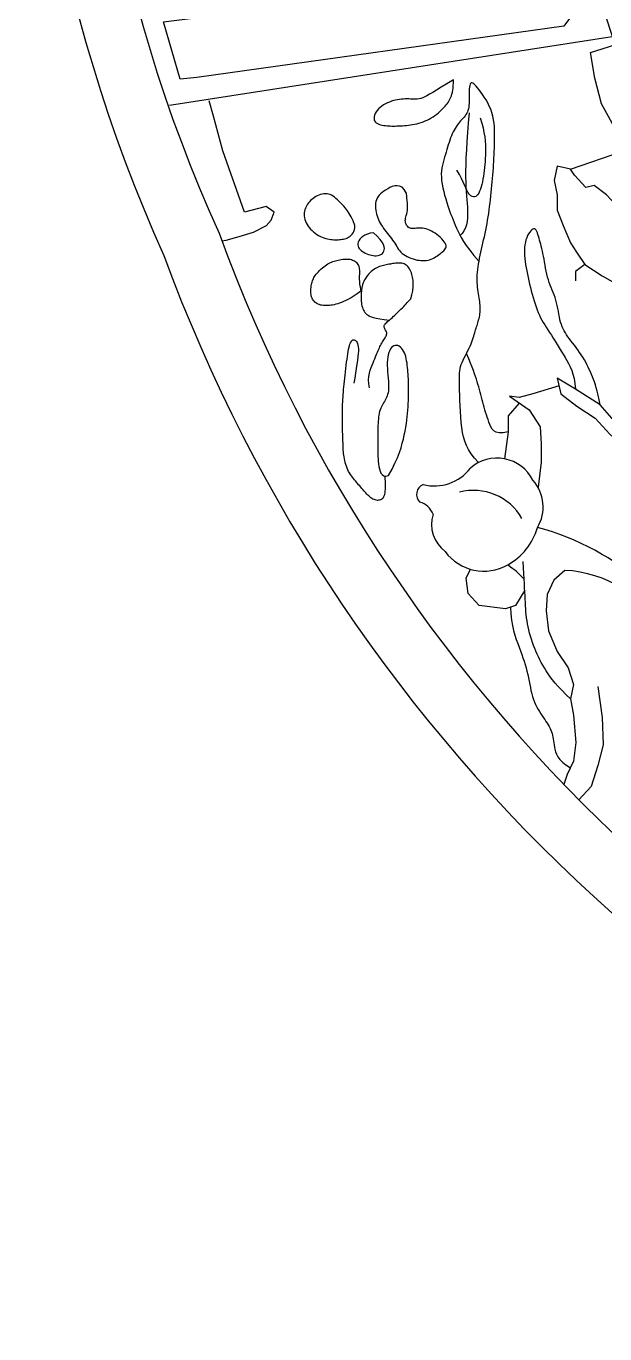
# Model space of a CAD drawing. Extents: x -66030 to 95157, y -13132 to 45879.
# Drawn here: x 24990 to 25233, y 13133 to 13683 of the extents above; entities that cross this region are included whole.
import ezdxf

# ---------------------------------------------------------------- set-up
doc = ezdxf.new("R2010")
doc.units = 0
doc.header["$LTSCALE"] = 100
doc.header["$MEASUREMENT"] = 0
doc.layers.add('3', color=11, linetype='CONTINUOUS')
doc.layers.add('4', color=121, linetype='CONTINUOUS')

# ---------------------------------------------------------------- blocks, each defined once
blk = doc.blocks.new('窗-064')
at = {"layer": '3'}
for points in [[(379.11, 1460.02, 0.125096), (82.51, 1540.83, 0.246226), (-582.47, 1150.55, 0.263392), (-638.54, 530.87, 0.244254), (-189.37, 119.63, 0.094728), (40.45, 107.47, 0.229302), (460.49, 195.21, 0.299851), (744.37, 931.32, 0.257018), (480.15, 1211.55, 0.245877)], [(258.21, 275.66, 0.056171), (374.67, 329.94, 0.100571), (525.28, 505.18, 0.264454), (554.96, 903.36, 0.241063), (298.76, 1092.72, -0.456969), (268.04, 1157.7, 0.370609), (239.49, 1323.16, 0.165573), (66.06, 1355.1, 0.181697), (-310.31, 1189.25, 0.216134), (-501.54, 799.61, 0.12446), (-434.82, 522.55, 0.140784), (-236.16, 321.06, 0.124254), (-143.2, 281.96, 0.146763), (39.28, 286.51, 0.143216)]]:
    blk.add_lwpolyline(points, format="xyb", close=True, dxfattribs=at)
for points in [[(-490.33, 622.4), (-493.51, 617.96), (-647.91, 596.38), (-654.9, 595.75), (-661.89, 619.87), (-524.64, 637), (-531, 680.16), (-575.47, 676.35), (-577.38, 702.37), (-536.71, 707.44), (-537.99, 727.75), (-534.81, 732.83), (-509.39, 734.73)], [(-659.42, 584.72), (-473.19, 613.59)], [(-490.73, 557.85), (-468.67, 565.35), (-473.2, 577.12), (-477.73, 585.26), (-480.45, 596.12), (-482.26, 606.98), (-472.06, 610.14)], [(-539.93, 595.35), (-542.76, 593.7), (-545.11, 592.29), (-547.07, 591.11), (-548.67, 590.13), (-550, 589.33), (-551.1, 588.7), (-552.04, 588.21), (-552.88, 587.84), (-553.67, 587.58), (-554.43, 587.41), (-555.16, 587.31), (-555.88, 587.27), (-556.58, 587.28), (-557.28, 587.3), (-557.99, 587.34), (-558.71, 587.38), (-559.45, 587.39), (-560.21, 587.39), (-560.98, 587.35), (-561.78, 587.29), (-562.59, 587.19), (-563.41, 587.05), (-564.25, 586.88), (-565.11, 586.66), (-565.98, 586.39), (-566.85, 586.08), (-567.71, 585.72), (-568.55, 585.31), (-569.35, 584.86), (-570.11, 584.35), (-570.81, 583.81), (-571.44, 583.21), (-571.99, 582.57), (-572.46, 581.9), (-572.83, 581.21), (-573.11, 580.52), (-573.27, 579.86), (-573.33, 579.22), (-573.28, 578.63), (-573.1, 578.11), (-572.79, 577.66), (-572.38, 577.29), (-571.87, 576.98), (-571.29, 576.73), (-570.65, 576.54), (-569.97, 576.38), (-569.27, 576.26), (-568.56, 576.17), (-567.87, 576.1), (-567.18, 576.04), (-566.5, 576.01), (-565.81, 575.99), (-565.12, 575.98), (-564.42, 575.99), (-563.7, 576), (-562.95, 576.02), (-562.18, 576.06), (-561.39, 576.1), (-560.58, 576.15), (-559.74, 576.22), (-558.89, 576.31), (-558.03, 576.43), (-557.15, 576.57), (-556.26, 576.74), (-555.37, 576.95), (-554.47, 577.19), (-553.58, 577.46), (-552.69, 577.78), (-551.82, 578.12), (-550.95, 578.51), (-550.11, 578.94), (-549.29, 579.4), (-548.49, 579.91), (-547.72, 580.44), (-546.99, 581), (-546.29, 581.58), (-545.63, 582.16), (-545.01, 582.74), (-544.43, 583.31), (-543.89, 583.86), (-543.4, 584.38), (-542.95, 584.89), (-542.55, 585.39), (-542.18, 585.9), (-541.85, 586.41), (-541.54, 586.94), (-541.27, 587.5), (-541.01, 588.1), (-540.78, 588.74), (-540.57, 589.44), (-540.39, 590.21), (-540.23, 591.05), (-540.1, 591.98), (-540.01, 593), (-539.95, 594.12), (-539.93, 595.35)], [(-529.43, 434.38), (-531.13, 436.3), (-532.51, 438.12), (-533.63, 439.88), (-534.51, 441.62), (-535.19, 443.38), (-535.71, 445.19), (-536.11, 447.09), (-536.41, 449.12), (-536.66, 451.3), (-536.86, 453.59), (-537.02, 455.94), (-537.15, 458.29), (-537.24, 460.6), (-537.31, 462.81), (-537.36, 464.87), (-537.4, 466.73), (-537.43, 468.34), (-537.44, 469.73), (-537.42, 470.94), (-537.37, 472.02), (-537.27, 472.98), (-537.12, 473.88), (-536.91, 474.75), (-536.63, 475.64), (-536.27, 476.56), (-535.85, 477.52), (-535.38, 478.5), (-534.88, 479.5), (-534.37, 480.5), (-533.87, 481.5), (-533.38, 482.48), (-532.94, 483.43), (-532.55, 484.34), (-532.21, 485.22), (-531.91, 486.05), (-531.64, 486.85), (-531.41, 487.61), (-531.19, 488.33), (-530.99, 489.03), (-530.79, 489.68), (-530.6, 490.31), (-530.41, 490.92), (-530.22, 491.5), (-530.03, 492.07), (-529.85, 492.64), (-529.67, 493.21), (-529.5, 493.8), (-529.34, 494.4), (-529.18, 495.02), (-529.04, 495.66), (-528.91, 496.33), (-528.8, 497.01), (-528.72, 497.71), (-528.66, 498.42), (-528.64, 499.15), (-528.65, 499.88), (-528.7, 500.62), (-528.79, 501.38), (-528.9, 502.15), (-529.03, 502.93), (-529.17, 503.74), (-529.31, 504.57), (-529.46, 505.42), (-529.59, 506.3), (-529.71, 507.22), (-529.81, 508.17), (-529.89, 509.14), (-529.95, 510.15), (-529.97, 511.18), (-529.97, 512.24), (-529.93, 513.33), (-529.85, 514.44), (-529.74, 515.58), (-529.58, 516.74), (-529.4, 517.92), (-529.19, 519.12), (-528.95, 520.35), (-528.69, 521.59), (-528.42, 522.85), (-528.14, 524.12), (-527.84, 525.42), (-527.54, 526.73), (-527.24, 528.05), (-526.95, 529.39), (-526.65, 530.75), (-526.36, 532.12), (-526.08, 533.51), (-525.82, 534.92), (-525.57, 536.34), (-525.34, 537.78), (-525.12, 539.22), (-524.91, 540.68), (-524.71, 542.15), (-524.53, 543.62), (-524.36, 545.09), (-524.19, 546.57), (-524.03, 548.05), (-523.88, 549.52), (-523.74, 550.99), (-523.61, 552.46), (-523.49, 553.92), (-523.37, 555.36), (-523.26, 556.8), (-523.16, 558.22), (-523.07, 559.63), (-522.98, 561.02), (-522.91, 562.42), (-522.84, 563.81), (-522.78, 565.21), (-522.73, 566.63), (-522.68, 568.07), (-522.65, 569.53), (-522.62, 571.02), (-522.62, 572.54), (-522.64, 574.07), (-522.72, 575.6), (-522.86, 577.13), (-523.07, 578.65), (-523.37, 580.14), (-523.76, 581.61), (-524.26, 583.03), (-524.86, 584.41), (-525.52, 585.73), (-526.24, 586.98), (-526.98, 588.17), (-527.73, 589.27), (-528.46, 590.29), (-529.16, 591.2), (-529.81, 592.02), (-530.4, 592.72), (-530.94, 593.29), (-531.42, 593.73), (-531.84, 594.03), (-532.2, 594.17), (-532.51, 594.14), (-532.77, 593.94), (-532.97, 593.57), (-533.11, 593.03), (-533.22, 592.37), (-533.29, 591.6), (-533.34, 590.75), (-533.36, 589.86), (-533.37, 588.94), (-533.37, 588.03), (-533.37, 587.15), (-533.38, 586.3), (-533.4, 585.48), (-533.45, 584.7), (-533.54, 583.96), (-533.66, 583.25), (-533.83, 582.58), (-534.05, 581.95), (-534.34, 581.36), (-534.69, 580.8), (-535.07, 580.26), (-535.5, 579.73), (-535.96, 579.21), (-536.43, 578.69), (-536.91, 578.15), (-537.4, 577.58), (-537.88, 576.99), (-538.35, 576.36), (-538.8, 575.7), (-539.24, 575), (-539.67, 574.27), (-540.08, 573.5), (-540.46, 572.69), (-540.83, 571.84), (-541.17, 570.96), (-541.5, 570.03), (-541.81, 569.08), (-542.11, 568.09), (-542.4, 567.09), (-542.7, 566.06), (-543, 565.02), (-543.32, 563.96), (-543.64, 562.89), (-543.97, 561.81), (-544.28, 560.7), (-544.56, 559.56), (-544.79, 558.37), (-544.96, 557.13), (-545.04, 555.83), (-545.03, 554.45), (-544.91, 553), (-544.7, 551.49), (-544.41, 549.95), (-544.05, 548.39), (-543.64, 546.84), (-543.2, 545.32), (-542.74, 543.85), (-542.29, 542.46), (-541.84, 541.15), (-541.41, 539.93), (-540.98, 538.76), (-540.55, 537.62), (-540.1, 536.51), (-539.64, 535.39), (-539.16, 534.25), (-538.64, 533.08), (-538.09, 531.84), (-537.45, 530.51), (-536.68, 529.06), (-535.73, 527.47), (-534.56, 525.7), (-533.12, 523.73), (-531.37, 521.53), (-529.25, 519.07)], [(-616.55, 536.39), (-615.34, 539.74), (-618.68, 542.17), (-627.81, 539.74), (-636.94, 565.57), (-640.89, 580.15), (-642.72, 586.53)], [(-528.74, 579.47), (-528.05, 577.24), (-527.51, 575.16), (-527.1, 573.22), (-526.81, 571.41), (-526.62, 569.71), (-526.51, 568.1), (-526.46, 566.58), (-526.46, 565.12), (-526.49, 563.71), (-526.55, 562.35), (-526.63, 561.04), (-526.74, 559.76), (-526.86, 558.51), (-527.01, 557.28), (-527.18, 556.07), (-527.36, 554.88), (-527.57, 553.7), (-527.79, 552.54), (-528.03, 551.43), (-528.3, 550.38), (-528.59, 549.41), (-528.92, 548.54), (-529.28, 547.79), (-529.68, 547.17), (-530.12, 546.7), (-530.58, 546.38), (-531.07, 546.21), (-531.57, 546.18), (-532.07, 546.3), (-532.57, 546.57), (-533.05, 546.97), (-533.5, 547.51), (-533.92, 548.19), (-534.33, 549.02), (-534.78, 549.99), (-535.28, 551.12), (-535.87, 552.42), (-536.59, 553.88), (-537.46, 555.53), (-538.51, 557.36)], [(-533.37, 581.52), (-533.73, 577.23), (-534.04, 573.22), (-534.3, 569.49), (-534.52, 566.02), (-534.67, 562.8), (-534.78, 559.84), (-534.83, 557.11), (-534.83, 554.62), (-534.77, 552.35), (-534.67, 550.28), (-534.54, 548.37), (-534.4, 546.6), (-534.25, 544.94), (-534.13, 543.36), (-534.03, 541.83), (-533.97, 540.32), (-533.97, 538.81), (-534.04, 537.31), (-534.22, 535.85), (-534.5, 534.45), (-534.93, 533.13), (-535.51, 531.91), (-536.27, 530.81), (-537.23, 529.86)], [(-457.68, 504.78), (-461.38, 512.58), (-463.11, 522.07), (-465.26, 531.55), (-469.58, 540.6), (-475.62, 547.07), (-480.8, 550.95), (-484.25, 550.09), (-489, 555.26), (-490.73, 557.85), (-496.34, 559.14), (-497.63, 553.1), (-496.34, 547.07), (-496.34, 540.6), (-493.75, 534.14), (-490.73, 526.81), (-488.14, 522.93), (-484.69, 517.75), (-477.35, 513.01), (-472.17, 509.99), (-471.74, 506.11), (-468.28, 503.1), (-465.15, 500.8)], [(-559.79, 547.93), (-560.64, 549.3), (-561.58, 550.2), (-562.57, 550.71), (-563.6, 550.89), (-564.63, 550.8), (-565.66, 550.51), (-566.65, 550.08), (-567.59, 549.58), (-568.46, 549.07), (-569.24, 548.54), (-569.95, 548), (-570.58, 547.45), (-571.13, 546.87), (-571.6, 546.27), (-571.99, 545.64), (-572.31, 544.99), (-572.54, 544.3), (-572.69, 543.58), (-572.77, 542.84), (-572.79, 542.08), (-572.75, 541.3), (-572.65, 540.52), (-572.5, 539.73), (-572.31, 538.95), (-572.07, 538.17), (-571.79, 537.4), (-571.48, 536.64), (-571.13, 535.88), (-570.74, 535.13), (-570.31, 534.38), (-569.85, 533.65), (-569.36, 532.91), (-568.83, 532.19), (-568.28, 531.47), (-567.71, 530.76), (-567.14, 530.06), (-566.58, 529.36), (-566.04, 528.67), (-565.52, 527.99), (-565.04, 527.31), (-564.6, 526.64), (-564.2, 525.98), (-563.8, 525.33), (-563.41, 524.71), (-563, 524.1), (-562.56, 523.51), (-562.07, 522.95), (-561.51, 522.42), (-560.88, 521.93), (-560.18, 521.47), (-559.43, 521.05), (-558.63, 520.67), (-557.8, 520.34), (-556.95, 520.05), (-556.1, 519.81), (-555.26, 519.62), (-554.43, 519.49), (-553.63, 519.41), (-552.84, 519.38), (-552.08, 519.4), (-551.35, 519.47), (-550.63, 519.59), (-549.95, 519.76), (-549.29, 519.98), (-548.65, 520.25), (-548.04, 520.55), (-547.46, 520.89), (-546.9, 521.25), (-546.37, 521.63), (-545.86, 522.01), (-545.37, 522.4), (-544.9, 522.78), (-544.45, 523.16), (-544.04, 523.52), (-543.68, 523.89), (-543.39, 524.27), (-543.17, 524.68), (-543.06, 525.11), (-543.05, 525.58), (-543.17, 526.09), (-543.43, 526.65), (-543.81, 527.26), (-544.29, 527.88), (-544.87, 528.52), (-545.52, 529.16), (-546.22, 529.78), (-546.95, 530.36), (-547.7, 530.9), (-548.46, 531.38), (-549.21, 531.81), (-549.96, 532.17), (-550.7, 532.47), (-551.43, 532.7), (-552.14, 532.88), (-552.85, 533), (-553.53, 533.06), (-554.19, 533.06), (-554.84, 533.02), (-555.45, 532.95), (-556.05, 532.89), (-556.61, 532.84), (-557.15, 532.83), (-557.66, 532.87), (-558.13, 532.99), (-558.57, 533.19), (-558.98, 533.48), (-559.33, 533.84), (-559.64, 534.25), (-559.88, 534.71), (-560.07, 535.2), (-560.18, 535.71), (-560.22, 536.22), (-560.18, 536.73), (-560.08, 537.25), (-559.94, 537.8), (-559.77, 538.38), (-559.6, 539.03), (-559.45, 539.75), (-559.32, 540.55), (-559.25, 541.46), (-559.24, 542.49), (-559.29, 543.57), (-559.37, 544.65), (-559.48, 545.67), (-559.59, 546.57), (-559.69, 547.28), (-559.76, 547.76), (-559.79, 547.93)], [(-581.37, 534.14), (-582.18, 536.08), (-582.98, 537.74), (-583.78, 539.15), (-584.56, 540.34), (-585.33, 541.36), (-586.07, 542.23), (-586.79, 543), (-587.48, 543.69), (-588.14, 544.35), (-588.78, 544.96), (-589.39, 545.53), (-589.99, 546.04), (-590.59, 546.48), (-591.2, 546.85), (-591.81, 547.15), (-592.45, 547.36), (-593.11, 547.47), (-593.79, 547.5), (-594.48, 547.45), (-595.17, 547.33), (-595.86, 547.14), (-596.54, 546.9), (-597.21, 546.61), (-597.84, 546.28), (-598.45, 545.91), (-599.01, 545.51), (-599.55, 545.08), (-600.05, 544.63), (-600.51, 544.14), (-600.93, 543.63), (-601.31, 543.1), (-601.66, 542.54), (-601.96, 541.97), (-602.22, 541.37), (-602.43, 540.76), (-602.58, 540.13), (-602.68, 539.48), (-602.72, 538.81), (-602.69, 538.13), (-602.59, 537.44), (-602.42, 536.73), (-602.18, 536.02), (-601.87, 535.31), (-601.49, 534.6), (-601.06, 533.91), (-600.57, 533.24), (-600.02, 532.59), (-599.43, 531.98), (-598.78, 531.41), (-598.1, 530.88), (-597.39, 530.39), (-596.66, 529.95), (-595.91, 529.56), (-595.16, 529.21), (-594.41, 528.92), (-593.67, 528.68), (-592.95, 528.49), (-592.25, 528.34), (-591.57, 528.24), (-590.91, 528.18), (-590.26, 528.15), (-589.63, 528.14), (-589.02, 528.15), (-588.42, 528.17), (-587.83, 528.2), (-587.26, 528.25), (-586.7, 528.32), (-586.14, 528.41), (-585.6, 528.54), (-585.07, 528.71), (-584.55, 528.94), (-584.03, 529.21), (-583.52, 529.56), (-583.04, 529.97), (-582.59, 530.45), (-582.19, 531.02), (-581.85, 531.66), (-581.59, 532.39), (-581.43, 533.22), (-581.37, 534.14)], [(-616.55, 536.39), (-618.68, 533.96), (-624.16, 531.23), (-630.24, 529.4), (-635.72, 527.88), (-637.29, 527.49)], [(-573.6, 531.12), (-574.97, 530.89), (-576.16, 530.54), (-577.18, 530.09), (-578.04, 529.57), (-578.74, 528.99), (-579.29, 528.38), (-579.7, 527.75), (-579.97, 527.13), (-580.1, 526.54), (-580.12, 525.98), (-580.03, 525.45), (-579.83, 524.94), (-579.54, 524.47), (-579.16, 524.02), (-578.71, 523.61), (-578.2, 523.21), (-577.64, 522.85), (-577.03, 522.52), (-576.39, 522.22), (-575.72, 521.97), (-575.04, 521.75), (-574.36, 521.59), (-573.68, 521.48), (-573.02, 521.42), (-572.39, 521.42), (-571.79, 521.49), (-571.23, 521.62), (-570.72, 521.81), (-570.26, 522.08), (-569.85, 522.41), (-569.51, 522.81), (-569.25, 523.29), (-569.06, 523.84), (-569, 524.48), (-569.1, 525.23), (-569.41, 526.1), (-569.98, 527.11), (-570.83, 528.27), (-572.02, 529.6), (-573.6, 531.12)], [(-478.3, 458.67), (-478.69, 460.84), (-479.07, 462.72), (-479.46, 464.38), (-479.86, 465.83), (-480.25, 467.13), (-480.65, 468.3), (-481.06, 469.4), (-481.48, 470.45), (-481.9, 471.49), (-482.33, 472.53), (-482.79, 473.57), (-483.27, 474.6), (-483.77, 475.63), (-484.31, 476.66), (-484.89, 477.69), (-485.51, 478.72), (-486.17, 479.75), (-486.87, 480.77), (-487.6, 481.78), (-488.34, 482.78), (-489.07, 483.75), (-489.8, 484.71), (-490.5, 485.63), (-491.17, 486.52), (-491.79, 487.36), (-492.36, 488.19), (-492.88, 489), (-493.37, 489.82), (-493.8, 490.66), (-494.2, 491.54), (-494.55, 492.46), (-494.86, 493.45), (-495.13, 494.52), (-495.37, 495.65), (-495.59, 496.82), (-495.81, 498.03), (-496.03, 499.24), (-496.27, 500.45), (-496.53, 501.64), (-496.83, 502.79), (-497.17, 503.89), (-497.55, 504.95), (-497.96, 505.98), (-498.38, 507), (-498.81, 508.03), (-499.23, 509.07), (-499.63, 510.15), (-500, 511.27), (-500.34, 512.46), (-500.64, 513.69), (-500.91, 514.96), (-501.16, 516.24), (-501.39, 517.52), (-501.62, 518.79), (-501.84, 520.03), (-502.06, 521.21), (-502.29, 522.34), (-502.52, 523.4), (-502.76, 524.41), (-503, 525.38), (-503.25, 526.3), (-503.48, 527.17), (-503.72, 528.02), (-503.95, 528.84), (-504.17, 529.62), (-504.39, 530.37), (-504.62, 531.05), (-504.86, 531.64), (-505.12, 532.13), (-505.41, 532.5), (-505.73, 532.72), (-506.09, 532.78), (-506.5, 532.66), (-506.94, 532.37), (-507.4, 531.93), (-507.86, 531.35), (-508.31, 530.66), (-508.73, 529.87), (-509.11, 529), (-509.44, 528.06), (-509.69, 527.08), (-509.88, 526.04), (-510, 524.97), (-510.06, 523.85), (-510.06, 522.69), (-510.02, 521.49), (-509.92, 520.25), (-509.78, 518.98), (-509.6, 517.68), (-509.38, 516.35), (-509.13, 515), (-508.86, 513.63), (-508.56, 512.24), (-508.24, 510.84), (-507.9, 509.43), (-507.55, 508.02), (-507.19, 506.61), (-506.82, 505.2), (-506.44, 503.82), (-506.05, 502.46), (-505.64, 501.14), (-505.21, 499.86), (-504.76, 498.64), (-504.29, 497.48), (-503.8, 496.39), (-503.27, 495.35), (-502.73, 494.35), (-502.15, 493.36), (-501.53, 492.36), (-500.89, 491.35), (-500.21, 490.29), (-499.49, 489.17), (-498.73, 487.98), (-497.94, 486.72), (-497.13, 485.41), (-496.3, 484.06), (-495.46, 482.7), (-494.63, 481.33), (-493.81, 479.97), (-493.01, 478.63), (-492.24, 477.33), (-491.51, 476.02), (-490.83, 474.65), (-490.21, 473.18), (-489.66, 471.57), (-489.21, 469.75), (-488.85, 467.7), (-488.59, 465.35)], [(-578.88, 506.57), (-580.39, 505.45), (-581.75, 504.51), (-583, 503.73), (-584.13, 503.08), (-585.17, 502.55), (-586.12, 502.12), (-587.01, 501.77), (-587.84, 501.47), (-588.63, 501.22), (-589.39, 501), (-590.11, 500.82), (-590.8, 500.68), (-591.48, 500.56), (-592.13, 500.49), (-592.77, 500.44), (-593.4, 500.42), (-594.03, 500.44), (-594.64, 500.49), (-595.24, 500.57), (-595.82, 500.69), (-596.37, 500.84), (-596.89, 501.04), (-597.38, 501.28), (-597.83, 501.56), (-598.23, 501.88), (-598.59, 502.25), (-598.9, 502.66), (-599.17, 503.1), (-599.4, 503.58), (-599.58, 504.08), (-599.72, 504.61), (-599.83, 505.17), (-599.89, 505.74), (-599.91, 506.33), (-599.9, 506.93), (-599.87, 507.53), (-599.8, 508.12), (-599.72, 508.7), (-599.62, 509.27), (-599.5, 509.81), (-599.37, 510.32), (-599.23, 510.81), (-599.06, 511.28), (-598.87, 511.74), (-598.64, 512.2), (-598.36, 512.66), (-598.04, 513.14), (-597.67, 513.63), (-597.23, 514.15), (-596.75, 514.68), (-596.22, 515.22), (-595.67, 515.75), (-595.09, 516.27), (-594.51, 516.76), (-593.92, 517.21), (-593.35, 517.62), (-592.79, 517.98), (-592.25, 518.29), (-591.71, 518.55), (-591.18, 518.78), (-590.65, 518.98), (-590.11, 519.16), (-589.55, 519.31), (-588.98, 519.46), (-588.38, 519.6), (-587.76, 519.72), (-587.13, 519.84), (-586.49, 519.93), (-585.86, 520), (-585.22, 520.03), (-584.61, 520.03), (-584.01, 520), (-583.43, 519.91), (-582.89, 519.79), (-582.38, 519.62), (-581.9, 519.4), (-581.46, 519.15), (-581.06, 518.86), (-580.7, 518.53), (-580.39, 518.16), (-580.13, 517.76), (-579.92, 517.33), (-579.75, 516.87), (-579.63, 516.38), (-579.54, 515.87), (-579.49, 515.33), (-579.47, 514.79), (-579.47, 514.23), (-579.5, 513.65), (-579.54, 513.03), (-579.57, 512.34), (-579.56, 511.53), (-579.51, 510.59), (-579.39, 509.47), (-579.19, 508.14), (-578.88, 506.57)], [(-575.32, 465.81), (-575.57, 467.55), (-575.63, 469.16), (-575.53, 470.63), (-575.31, 471.98), (-574.98, 473.22), (-574.6, 474.36), (-574.19, 475.41), (-573.78, 476.38), (-573.4, 477.27), (-573.06, 478.1), (-572.74, 478.88), (-572.45, 479.6), (-572.17, 480.27), (-571.9, 480.91), (-571.64, 481.51), (-571.38, 482.09), (-571.11, 482.65), (-570.84, 483.18), (-570.57, 483.7), (-570.3, 484.2), (-570.02, 484.68), (-569.75, 485.15), (-569.48, 485.59), (-569.22, 486.03), (-568.96, 486.44), (-568.71, 486.85), (-568.49, 487.24), (-568.3, 487.62), (-568.15, 487.99), (-568.05, 488.35), (-568.01, 488.7), (-568.03, 489.05), (-568.12, 489.39), (-568.27, 489.72), (-568.46, 490.06), (-568.65, 490.39), (-568.83, 490.72), (-568.99, 491.04), (-569.08, 491.37), (-569.11, 491.69), (-569.04, 492.01), (-568.89, 492.34), (-568.66, 492.67), (-568.37, 493.01), (-568.02, 493.36), (-567.62, 493.72), (-567.19, 494.1), (-566.73, 494.49), (-566.26, 494.91), (-565.77, 495.34), (-565.27, 495.8), (-564.76, 496.27), (-564.23, 496.77), (-563.69, 497.28), (-563.14, 497.82), (-562.58, 498.37), (-562.01, 498.95), (-561.44, 499.53), (-560.88, 500.11), (-560.34, 500.67), (-559.84, 501.19), (-559.38, 501.68), (-558.98, 502.11), (-558.64, 502.47), (-558.37, 502.76), (-558.16, 502.98), (-558.01, 503.17), (-557.9, 503.34), (-557.82, 503.5), (-557.75, 503.69), (-557.68, 503.91), (-557.61, 504.2), (-557.52, 504.56), (-557.42, 504.99), (-557.3, 505.49), (-557.19, 506.03), (-557.08, 506.62), (-556.99, 507.23), (-556.91, 507.87), (-556.85, 508.51), (-556.83, 509.16), (-556.83, 509.8), (-556.87, 510.45), (-556.93, 511.09), (-557.02, 511.72), (-557.14, 512.35), (-557.28, 512.97), (-557.45, 513.58), (-557.64, 514.18), (-557.86, 514.76), (-558.11, 515.32), (-558.39, 515.85), (-558.69, 516.34), (-559.02, 516.79), (-559.38, 517.18), (-559.77, 517.52), (-560.19, 517.79), (-560.64, 518), (-561.11, 518.16), (-561.6, 518.26), (-562.11, 518.33), (-562.63, 518.36), (-563.17, 518.35), (-563.71, 518.32), (-564.26, 518.27), (-564.81, 518.21), (-565.37, 518.12), (-565.93, 518.03), (-566.49, 517.92), (-567.06, 517.81), (-567.62, 517.69), (-568.19, 517.57), (-568.76, 517.45), (-569.33, 517.32), (-569.89, 517.17), (-570.47, 517.01), (-571.04, 516.82), (-571.62, 516.59), (-572.2, 516.32), (-572.78, 516.01), (-573.37, 515.64), (-573.95, 515.21), (-574.53, 514.75), (-575.09, 514.24), (-575.62, 513.7), (-576.12, 513.12), (-576.58, 512.53), (-576.99, 511.91), (-577.35, 511.27), (-577.65, 510.63), (-577.91, 509.97), (-578.13, 509.29), (-578.31, 508.61), (-578.46, 507.92), (-578.57, 507.22), (-578.66, 506.52), (-578.73, 505.81), (-578.78, 505.1), (-578.81, 504.38), (-578.81, 503.68), (-578.79, 502.98), (-578.74, 502.29), (-578.66, 501.62), (-578.56, 500.96), (-578.42, 500.33), (-578.25, 499.71), (-578.04, 499.13), (-577.8, 498.57), (-577.51, 498.05), (-577.18, 497.57), (-576.8, 497.13), (-576.37, 496.73), (-575.88, 496.38), (-575.29, 496.06), (-574.55, 495.77), (-573.61, 495.49), (-572.42, 495.22), (-570.94, 494.93), (-569.11, 494.62), (-566.9, 494.28)], [(-484.69, 517.75), (-488.57, 514.74), (-488.57, 510.86)], [(-568.84, 428.44), (-568.68, 425.77), (-568.66, 423.65), (-568.77, 422.02), (-568.99, 420.8), (-569.3, 419.93), (-569.67, 419.34), (-570.09, 418.97), (-570.54, 418.74), (-571, 418.59), (-571.46, 418.52), (-571.93, 418.51), (-572.4, 418.57), (-572.87, 418.68), (-573.33, 418.85), (-573.79, 419.07), (-574.24, 419.33), (-574.68, 419.63), (-575.11, 419.97), (-575.54, 420.34), (-575.96, 420.74), (-576.38, 421.17), (-576.8, 421.62), (-577.22, 422.08), (-577.64, 422.56), (-578.07, 423.05), (-578.5, 423.55), (-578.93, 424.06), (-579.37, 424.57), (-579.81, 425.09), (-580.26, 425.61), (-580.7, 426.14), (-581.15, 426.66), (-581.59, 427.19), (-582.03, 427.72), (-582.47, 428.27), (-582.89, 428.83), (-583.3, 429.41), (-583.68, 430.02), (-584.05, 430.67), (-584.39, 431.35), (-584.7, 432.08), (-584.97, 432.85), (-585.22, 433.63), (-585.45, 434.43), (-585.64, 435.24), (-585.81, 436.03), (-585.95, 436.81), (-586.06, 437.55), (-586.15, 438.26), (-586.22, 438.94), (-586.27, 439.59), (-586.3, 440.22), (-586.33, 440.85), (-586.35, 441.47), (-586.37, 442.09), (-586.38, 442.73), (-586.41, 443.39), (-586.43, 444.08), (-586.46, 444.8), (-586.49, 445.57), (-586.52, 446.39), (-586.55, 447.27), (-586.58, 448.22), (-586.6, 449.25), (-586.62, 450.37), (-586.63, 451.54), (-586.63, 452.77), (-586.63, 454.02), (-586.62, 455.28), (-586.61, 456.53), (-586.58, 457.74), (-586.55, 458.91), (-586.5, 460.01), (-586.44, 461.06), (-586.38, 462.07), (-586.3, 463.08), (-586.22, 464.09), (-586.12, 465.13), (-586.01, 466.22), (-585.9, 467.37), (-585.77, 468.6), (-585.64, 469.9), (-585.49, 471.24), (-585.34, 472.61), (-585.19, 473.98), (-585.03, 475.33), (-584.87, 476.64), (-584.71, 477.89), (-584.55, 479.06), (-584.38, 480.15), (-584.22, 481.15), (-584.04, 482.06), (-583.86, 482.89), (-583.67, 483.62), (-583.47, 484.25), (-583.25, 484.79), (-583.02, 485.22), (-582.78, 485.56), (-582.53, 485.81), (-582.27, 485.97), (-582, 486.04), (-581.73, 486.04), (-581.47, 485.96), (-581.2, 485.81), (-580.94, 485.59), (-580.7, 485.3), (-580.47, 484.92), (-580.27, 484.44), (-580.11, 483.84), (-580, 483.13), (-579.94, 482.28), (-579.93, 481.28), (-580, 480.13), (-580.12, 478.83), (-580.3, 477.37), (-580.53, 475.75), (-580.8, 473.98), (-581.11, 472.05), (-581.44, 469.98), (-581.8, 467.75)], [(-567.22, 428.93), (-565.77, 431.61), (-564.54, 434.11), (-563.53, 436.43), (-562.69, 438.59), (-562, 440.61), (-561.45, 442.51), (-560.99, 444.31), (-560.61, 446.02), (-560.28, 447.67), (-559.99, 449.25), (-559.74, 450.78), (-559.54, 452.27), (-559.36, 453.71), (-559.22, 455.11), (-559.11, 456.48), (-559.01, 457.83), (-558.94, 459.15), (-558.89, 460.45), (-558.85, 461.73), (-558.83, 462.97), (-558.82, 464.18), (-558.82, 465.36), (-558.83, 466.49), (-558.85, 467.59), (-558.88, 468.64), (-558.91, 469.65), (-558.94, 470.63), (-558.99, 471.58), (-559.06, 472.52), (-559.13, 473.45), (-559.23, 474.37), (-559.34, 475.3), (-559.47, 476.23), (-559.63, 477.16), (-559.81, 478.08), (-560.03, 478.96), (-560.29, 479.81), (-560.59, 480.6), (-560.94, 481.33), (-561.34, 481.98), (-561.79, 482.54), (-562.28, 483), (-562.81, 483.36), (-563.35, 483.6), (-563.91, 483.72), (-564.46, 483.71), (-564.99, 483.57), (-565.49, 483.28), (-565.96, 482.84), (-566.38, 482.26), (-566.75, 481.55), (-567.07, 480.72), (-567.34, 479.79), (-567.54, 478.75), (-567.68, 477.63), (-567.76, 476.43), (-567.77, 475.17), (-567.72, 473.86), (-567.64, 472.54), (-567.53, 471.21), (-567.42, 469.92), (-567.32, 468.67), (-567.25, 467.49), (-567.22, 466.4), (-567.25, 465.43), (-567.33, 464.55), (-567.47, 463.77), (-567.64, 463.06), (-567.86, 462.41), (-568.11, 461.81), (-568.38, 461.24), (-568.68, 460.69), (-568.99, 460.14), (-569.31, 459.59), (-569.63, 459.04), (-569.94, 458.47), (-570.24, 457.87), (-570.52, 457.25), (-570.78, 456.59), (-571, 455.89), (-571.18, 455.13), (-571.33, 454.34), (-571.44, 453.51), (-571.53, 452.64), (-571.6, 451.76), (-571.64, 450.86), (-571.68, 449.95), (-571.7, 449.04), (-571.72, 448.13), (-571.73, 447.23), (-571.74, 446.32), (-571.75, 445.42), (-571.75, 444.51), (-571.75, 443.6), (-571.75, 442.69), (-571.75, 441.76), (-571.75, 440.82), (-571.75, 439.88), (-571.74, 438.92), (-571.71, 437.94), (-571.68, 436.95), (-571.62, 435.94), (-571.54, 434.91), (-571.43, 433.86), (-571.29, 432.8), (-571.09, 431.76), (-570.81, 430.8), (-570.42, 429.97), (-569.89, 429.32), (-569.2, 428.89), (-568.32, 428.74), (-567.22, 428.93)], [(-516.9, 447.36), (-518.98, 446.98), (-520.65, 446.96), (-521.94, 447.24), (-522.94, 447.78), (-523.68, 448.52), (-524.25, 449.41), (-524.68, 450.4), (-525.05, 451.43), (-525.4, 452.48), (-525.74, 453.52), (-526.07, 454.55), (-526.4, 455.59), (-526.72, 456.64), (-527.03, 457.68), (-527.33, 458.73), (-527.62, 459.79), (-527.91, 460.85), (-528.19, 461.92), (-528.47, 463), (-528.75, 464.07), (-529.03, 465.16), (-529.32, 466.24), (-529.62, 467.32), (-529.94, 468.4), (-530.27, 469.48), (-530.63, 470.59), (-531.05, 471.79), (-531.52, 473.09), (-532.08, 474.55), (-532.74, 476.21), (-533.5, 478.1), (-534.4, 480.26)], [(-453.99, 435.47), (-467.49, 446.34), (-478.3, 458.67), (-488.59, 465.35), (-496.31, 469.98), (-494.77, 463.3), (-488.08, 458.16), (-480.36, 453.02), (-474.18, 446.34), (-467.49, 440.17), (-461.83, 436.57), (-461.32, 432.46), (-464.83, 427.34)], [(-495.54, 466.64), (-506.61, 463.3), (-512.27, 461.76), (-516.38, 462.27), (-508.15, 456.62), (-503.52, 449.42), (-503, 442.22), (-503, 434.51), (-504.36, 423.99)], [(-512.27, 459.44), (-516.9, 454.05), (-516.9, 447.36), (-518.42, 435.97)], [(-510.17, 385.37), (-511.25, 386.44), (-512.1, 387.28), (-512.81, 387.96), (-513.46, 388.54), (-514.14, 389.11), (-514.91, 389.72), (-515.88, 390.45), (-517.1, 391.37)], [(-490.77, 335.07), (-492.71, 336.9), (-494.4, 338.59), (-495.87, 340.17), (-497.14, 341.64), (-498.25, 343.02), (-499.23, 344.33), (-500.1, 345.59), (-500.89, 346.8), (-501.63, 347.98), (-502.33, 349.15), (-502.99, 350.31), (-503.61, 351.47), (-504.2, 352.63), (-504.75, 353.8), (-505.28, 355), (-505.78, 356.22), (-506.26, 357.48), (-506.72, 358.76), (-507.14, 360.07), (-507.54, 361.38), (-507.91, 362.7), (-508.24, 364.02), (-508.53, 365.32), (-508.78, 366.6), (-509, 367.86), (-509.17, 369.1), (-509.31, 370.34), (-509.43, 371.58), (-509.52, 372.85), (-509.6, 374.15), (-509.68, 375.5), (-509.75, 376.91), (-509.82, 378.39), (-509.9, 379.97), (-509.99, 381.67), (-510.09, 383.5), (-510.2, 385.51), (-510.33, 387.7), (-510.47, 390.11), (-510.63, 392.75)], [(-509.94, 380.75), (-513.87, 374.29), (-518.03, 372.91), (-529.11, 374.29), (-533.73, 379.37), (-534.66, 385.83), (-532.81, 389.52)], [(-493.08, 389.06), (-497.7, 384.91), (-500.47, 378.91), (-500.93, 371.99), (-500.01, 363.68), (-496.31, 354.91), (-491.69, 347.99), (-489.38, 341.07), (-490.77, 335.07), (-489.38, 328.15), (-488.46, 316.61), (-489.38, 308.77), (-492.15, 303.23), (-493.57, 299.03)], [(-515.95, 373.6), (-515.79, 370.73), (-515.5, 368.15), (-515.11, 365.82), (-514.63, 363.71), (-514.09, 361.78), (-513.51, 360.01), (-512.92, 358.34), (-512.33, 356.76), (-511.76, 355.22), (-511.23, 353.72), (-510.73, 352.26), (-510.26, 350.82), (-509.82, 349.4), (-509.41, 348), (-509.04, 346.61), (-508.71, 345.22), (-508.41, 343.84), (-508.13, 342.46), (-507.86, 341.1), (-507.6, 339.76), (-507.33, 338.45), (-507.03, 337.17), (-506.7, 335.94), (-506.32, 334.76), (-505.89, 333.64), (-505.41, 332.56), (-504.89, 331.54), (-504.35, 330.57), (-503.78, 329.64), (-503.21, 328.75), (-502.64, 327.89), (-502.09, 327.07), (-501.55, 326.28), (-501.04, 325.51), (-500.55, 324.76), (-500.1, 324.02), (-499.69, 323.3), (-499.31, 322.58), (-498.98, 321.87), (-498.7, 321.15), (-498.46, 320.42), (-498.27, 319.68), (-498.1, 318.93), (-497.96, 318.15), (-497.83, 317.35), (-497.71, 316.51), (-497.57, 315.64), (-497.43, 314.73), (-497.25, 313.77), (-496.99, 312.76), (-496.59, 311.72), (-496.02, 310.64), (-495.2, 309.52), (-494.09, 308.37), (-492.63, 307.2), (-490.77, 306)], [(-479.22, 340.15), (-477.37, 327.22), (-476.9, 315.69), (-479.22, 306.92), (-481.99, 298.15), (-487.18, 292.5)]]:
    blk.add_lwpolyline(points, dxfattribs=at)
for centre, radius, start, end in [((-521.63, 419.3), 16.97, 26.8911, 131.289), ((-548.1, 443.9), 19.33, 256.2306, 322.1878), ((-551.04, 421), 4.45, 111.8861, 226.8495), ((-519.1, 415.75), 16.88, 329.0111, 41.7011), ((-531.44, 399.35), 23.34, 29.4495, 104.9326), ((-556.39, 409.67), 8.41, 20.9643, 74.0836), ((-534.74, 408.48), 14.42, 163.0757, 232.8205), ((-529.76, 414.24), 26.14, 298.9685, 344.0568), ((-532.7, 300.77), 109.94, 21.2461, 75.2029), ((-527.13, 408.95), 20.24, 216.2432, 299.6988), ((-495.62, 338.59), 50.53, 29.1642, 87.1161)]:
    blk.add_arc(centre, radius, start, end, dxfattribs=at)
at = {"layer": '4'}
blk.add_lwpolyline([(393.42, 1480.64, 0.125938), (83.09, 1565.83, 0.24434), (-605.85, 1160.67, 0.260892), (-661.75, 521.55, 0.243822), (-196.16, 95.57, 0.09928), (36.38, 83.1, 0.229316), (475.62, 175.29, 0.299655), (768.75, 936.85, 0.263819), (505.42, 1221.36, 0.239538)], format="xyb", close=True, dxfattribs=at)

msp = doc.modelspace()

# ---------------------------------------------------------------- block references
at = {"layer": '3'}
msp.add_blockref('窗-064', (25709.68, 13065.1), dxfattribs=at)

doc.saveas('drawing.dxf')
